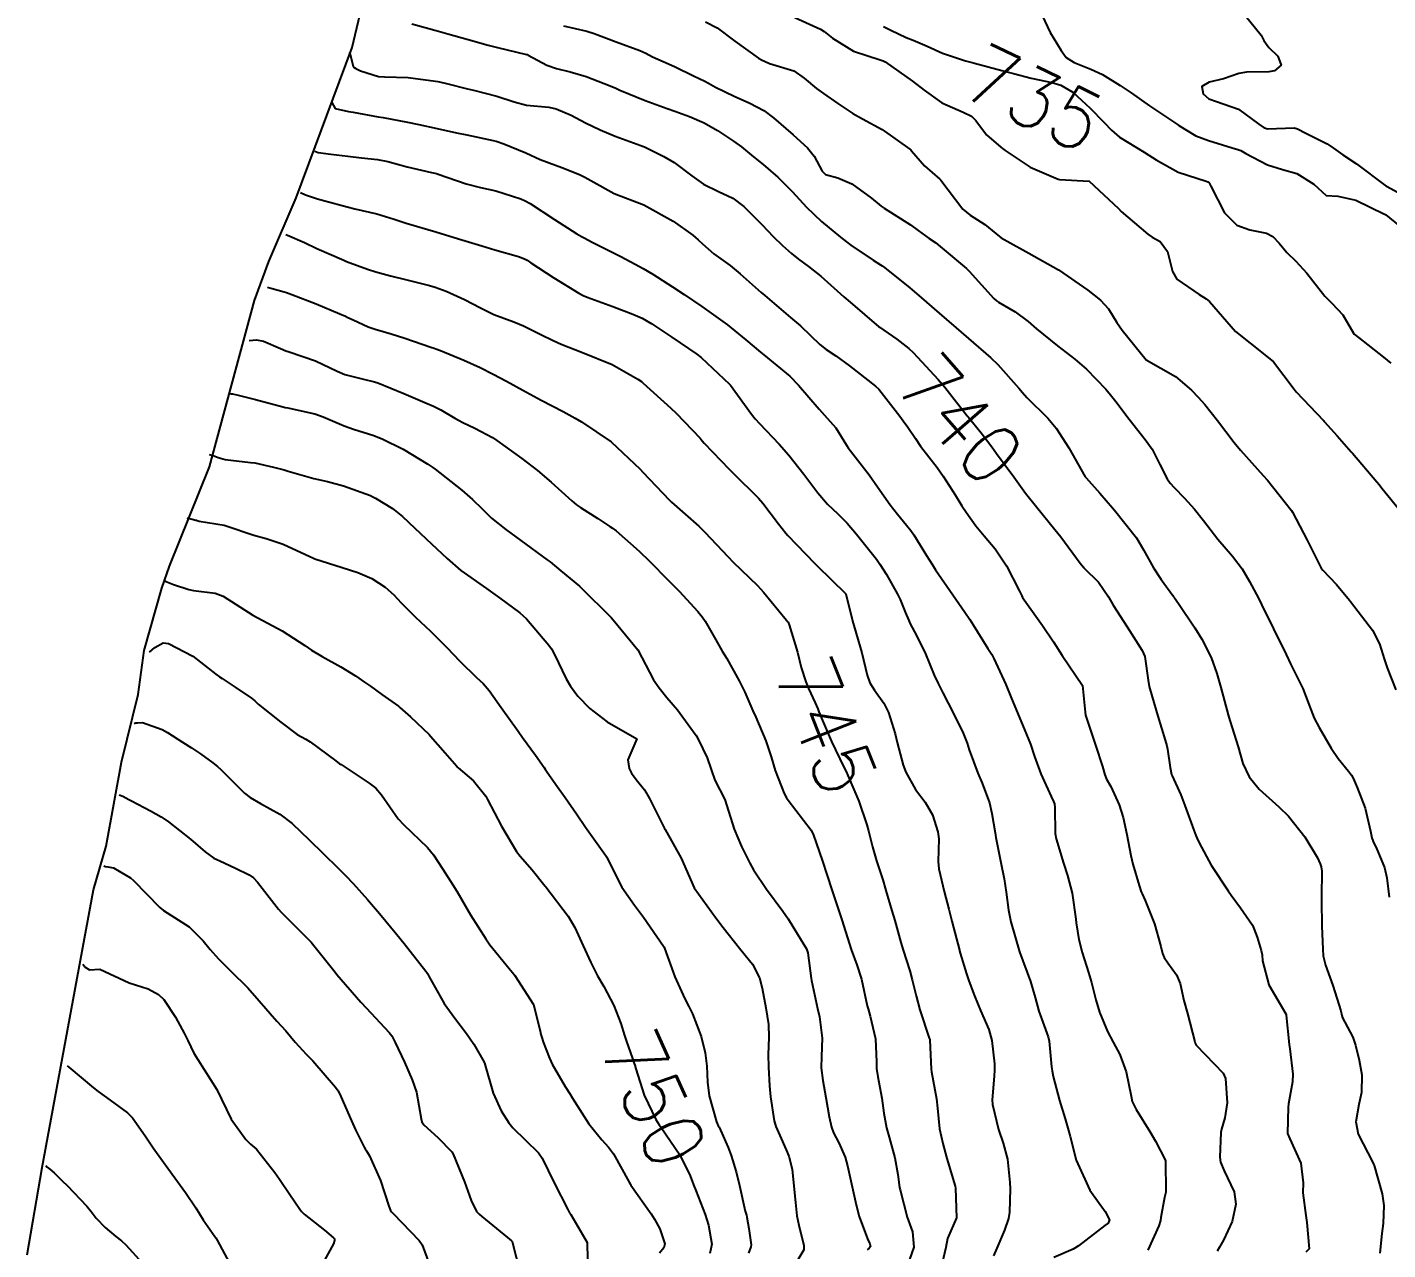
# Model space of a CAD drawing. Header units: metres. Extents: x 318500 to 325275, y 7408834 to 7428799.
# Drawn here: x 319739.5 to 319831.2, y 7411733.5 to 7411815.9 of the extents above; entities that cross this region are included whole.
import ezdxf
from ezdxf.enums import TextEntityAlignment as Align

# ---------------------------------------------------------------- set-up
doc = ezdxf.new("R2010")
doc.units = ezdxf.units.M
doc.header["$MEASUREMENT"] = 0
for name, color, linetype in [('Area', 45, 'Continuous'), ('Cotas', 45, 'Continuous'), ('Curvas de Nivel 1m', 11, 'Continuous'), ('Curvas de Nivel 5m', 15, 'Continuous')]:
    doc.layers.add(name, color=color, linetype=linetype)
doc.styles.add('Style-STANDARD', font='STANDARD.shx')

msp = doc.modelspace()

# ---------------------------------------------------------------- linework, layer by layer
at = {"layer": 'Area'}
msp.add_lwpolyline([(319739.463, 7411733.154), (319740.482, 7411739.044), (319743.924, 7411757.753), (319744.794, 7411760.69), (319745.826, 7411766.353), (319746.936, 7411770.919), (319747.346, 7411773.887), (319748.545, 7411778.099), (319749.065, 7411779.589), (319751.762, 7411786.276), (319754.794, 7411797.491), (319755.751, 7411800.117), (319757.597, 7411804.421), (319761.37, 7411814.54), (319762.744, 7411820.339)], dxfattribs=at)
at = {"layer": 'Curvas de Nivel 1m', "flags": 128}
for points, elevation in [([(319807.718, 7411817.079), (319808.435, 7411815.568), (319809.188, 7411814.335), (319809.512, 7411813.884), (319810.048, 7411813.547), (319811.173, 7411813.092), (319811.959, 7411812.728), (319813.157, 7411811.997), (319813.897, 7411811.493), (319815.137, 7411810.622), (319816.887, 7411809.453), (319817.027, 7411809.36), (319817.118, 7411809.296), (319818.269, 7411808.59), (319819.108, 7411808.269), (319820.716, 7411807.792), (319821.103, 7411807.679), (319821.299, 7411807.594), (319821.641, 7411807.392), (319823.089, 7411806.627), (319824.106, 7411806.333), (319825.081, 7411806.058), (319826.208, 7411805.329), (319827.059, 7411804.564), (319827.841, 7411804.525), (319829.054, 7411804.248), (319830.993, 7411803.308), (319831.04, 7411803.281), (319831.072, 7411803.26), (319833.024, 7411801.664)], 734), ([(319821.226, 7411817.149), (319822.663, 7411815.378), (319822.853, 7411815.031), (319823.192, 7411814.556), (319823.8, 7411813.975), (319824.016, 7411813.357), (319823.568, 7411812.97), (319823.173, 7411812.905), (319821.689, 7411812.876), (319821.171, 7411812.785), (319820.132, 7411812.444), (319819.162, 7411812.205), (319818.675, 7411811.91), (319818.759, 7411811.426), (319819.145, 7411811.082), (319819.65, 7411810.907), (319821.135, 7411810.398), (319822.512, 7411809.379), (319822.879, 7411809.135), (319823.117, 7411809.068), (319824.897, 7411809.122), (319825.117, 7411809.073), (319825.679, 7411808.77), (319827.107, 7411808.049), (319827.546, 7411807.755), (319828.17, 7411807.304), (319829.091, 7411806.705), (319831.015, 7411805.261), (319831.069, 7411805.222), (319831.157, 7411805.171), (319833.054, 7411804.149)], 733), ([(319765.4, 7411816.138), (319767.193, 7411815.65), (319767.827, 7411815.474), (319769.185, 7411815.079), (319770.545, 7411814.704), (319771.177, 7411814.541), (319773.126, 7411814.085), (319773.17, 7411814.071), (319773.233, 7411814.039), (319774.496, 7411813.353), (319775.161, 7411813.129), (319776.073, 7411812.91), (319777.156, 7411812.593), (319778.773, 7411811.964), (319779.148, 7411811.796), (319779.425, 7411811.677), (319781.136, 7411810.979), (319782.61, 7411810.425), (319783.125, 7411810.246), (319784.12, 7411809.89), (319785.114, 7411809.462), (319786.016, 7411808.957), (319787.096, 7411808.242), (319787.616, 7411807.842), (319788.431, 7411807.177), (319789.079, 7411806.671), (319790.075, 7411805.81), (319791.055, 7411804.825), (319792.02, 7411803.785), (319793.026, 7411802.808), (319794.306, 7411801.751), (319794.702, 7411801.439), (319795.005, 7411801.215), (319796.509, 7411800.211), (319796.992, 7411799.904), (319797.105, 7411799.832), (319797.267, 7411799.716), (319798.97, 7411798.349), (319799.754, 7411797.678), (319800.945, 7411796.641), (319802.098, 7411795.648), (319802.929, 7411794.928), (319804.429, 7411793.617), (319804.903, 7411793.165), (319806.337, 7411791.588), (319806.58, 7411791.287), (319806.874, 7411790.945), (319808.279, 7411789.566), (319808.85, 7411788.893), (319809.701, 7411787.547), (319810.801, 7411785.612), (319810.862, 7411785.529), (319811.778, 7411784.503), (319812.644, 7411783.502), (319812.778, 7411783.347), (319814.253, 7411781.485), (319814.738, 7411780.689), (319815.402, 7411779.47), (319815.928, 7411778.678), (319816.701, 7411777.593), (319816.764, 7411777.513), (319816.814, 7411777.448), (319817.082, 7411777.057), (319818.197, 7411775.427), (319818.659, 7411774.667), (319819.287, 7411773.414), (319819.685, 7411772.353), (319819.936, 7411771.407), (319820.44, 7411769.554), (319820.487, 7411769.401), (319820.585, 7411769.096), (319821.112, 7411767.392), (319821.431, 7411766.269), (319821.852, 7411765.38), (319822.528, 7411764.552), (319823.853, 7411763.35), (319824.501, 7411762.728), (319825.602, 7411761.329), (319826.466, 7411759.91), (319826.656, 7411759.511), (319826.717, 7411759.316), (319826.748, 7411759.023), (319826.727, 7411757.316), (319826.725, 7411757.016), (319826.765, 7411755.315), (319826.816, 7411753.745), (319826.843, 7411753.313), (319827, 7411752.681), (319827.504, 7411751.303), (319828.032, 7411749.587), (319828.105, 7411749.293), (319828.161, 7411749.135), (319828.315, 7411748.829), (319828.837, 7411747.814), (319829.031, 7411747.279), (319829.285, 7411746.275), (319829.464, 7411745.272), (319829.44, 7411744.085), (319829.261, 7411743.275), (319829.06, 7411742.11), (319829.21, 7411741.275), (319830.192, 7411739.38), (319830.248, 7411739.259), (319830.289, 7411739.159), (319830.833, 7411737.253), (319830.937, 7411736.467), (319830.893, 7411735.252), (319830.792, 7411734.592), (319830.669, 7411733.254)], 739), ([(319775.622, 7411816.004), (319777.195, 7411815.643), (319777.681, 7411815.487), (319779.185, 7411814.927), (319780.767, 7411814.345), (319781.173, 7411814.162), (319781.629, 7411813.923), (319782.699, 7411813.441), (319783.163, 7411813.241), (319784.399, 7411812.646), (319785.154, 7411812.281), (319785.412, 7411812.135), (319785.873, 7411811.869), (319787.141, 7411811.26), (319788.181, 7411810.787), (319789.127, 7411810.3), (319789.783, 7411809.813), (319791.103, 7411808.65), (319792.066, 7411807.785), (319792.522, 7411807.216), (319793.074, 7411806.206), (319793.291, 7411805.986), (319794.112, 7411805.754), (319795.064, 7411805.355), (319796.383, 7411804.393), (319797.042, 7411803.853), (319797.245, 7411803.717), (319799.023, 7411802.589), (319799.536, 7411802.2), (319800.287, 7411801.671), (319800.721, 7411801.37), (319801.012, 7411801.127), (319802.794, 7411799.642), (319802.987, 7411799.458), (319804.649, 7411797.615), (319804.814, 7411797.468), (319804.958, 7411797.379), (319806.079, 7411796.721), (319806.945, 7411796.066), (319807.52, 7411795.574), (319808.923, 7411794.44), (319810.109, 7411793.542), (319810.9, 7411792.865), (319812.192, 7411791.51), (319812.512, 7411791.141), (319812.872, 7411790.68), (319813.757, 7411789.491), (319814.84, 7411788.123), (319815.316, 7411787.473), (319815.839, 7411786.44), (319816.332, 7411785.457), (319816.524, 7411785.181), (319816.794, 7411784.883), (319817.502, 7411784.155), (319818.163, 7411783.429), (319818.769, 7411782.657), (319819.738, 7411781.41), (319820.733, 7411780.248), (319821.382, 7411779.39), (319821.88, 7411778.551), (319822.5, 7411777.373), (319822.694, 7411776.996), (319823.507, 7411775.357), (319824.361, 7411773.628), (319824.489, 7411773.342), (319824.531, 7411773.234), (319824.636, 7411772.988), (319825.482, 7411771.331), (319826.016, 7411769.909), (319826.249, 7411769.323), (319826.581, 7411768.709), (319827.378, 7411767.308), (319827.854, 7411766.601), (319828.545, 7411765.748), (319828.748, 7411765.492), (319828.865, 7411765.285), (319829.151, 7411764.661), (319829.688, 7411763.272), (319830.04, 7411761.713), (319830.125, 7411761.265), (319830.22, 7411761.007), (319830.472, 7411760.502), (319830.981, 7411759.255), (319831.136, 7411758.567), (319831.295, 7411757.251)], 738), ([(319785.206, 7411816.276), (319785.975, 7411815.868), (319787.187, 7411814.979), (319788.778, 7411813.826), (319789.03, 7411813.684), (319789.168, 7411813.616), (319789.507, 7411813.476), (319791.162, 7411812.965), (319791.856, 7411812.489), (319792.68, 7411811.777), (319793.145, 7411811.449), (319794.123, 7411810.767), (319795.125, 7411810.089), (319795.778, 7411809.733), (319797.109, 7411809.014), (319798.975, 7411807.692), (319799.038, 7411807.64), (319799.089, 7411807.576), (319799.965, 7411806.563), (319801.006, 7411805.661), (319801.069, 7411805.597), (319802.559, 7411803.645), (319803.036, 7411803.241), (319804.03, 7411802.625), (319805.022, 7411801.811), (319805.136, 7411801.723), (319805.334, 7411801.605), (319807.006, 7411800.673), (319808.99, 7411799.56), (319810.97, 7411798.189), (319811.842, 7411797.517), (319812.368, 7411796.922), (319812.945, 7411795.998), (319813.284, 7411795.497), (319814.91, 7411793.48), (319816.894, 7411792.359), (319817.975, 7411791.434), (319818.426, 7411790.978), (319818.871, 7411790.488), (319819.716, 7411789.411), (319820.838, 7411787.926), (319821.279, 7411787.393), (319822.805, 7411785.692), (319823.083, 7411785.366), (319823.849, 7411784.413), (319824.704, 7411783.341), (319824.778, 7411783.229), (319825.766, 7411781.33), (319826.722, 7411779.455), (319826.819, 7411779.319), (319827.741, 7411778.335), (319828.62, 7411777.291), (319828.699, 7411777.197), (319830.183, 7411775.267), (319830.656, 7411774.34), (319830.977, 7411773.257), (319831.174, 7411772.715), (319831.757, 7411771.249)], 737), ([(319791.212, 7411816.571), (319792.951, 7411815.774), (319793.198, 7411815.633), (319793.771, 7411815.182), (319795.178, 7411814.305), (319796.974, 7411813.722), (319797.179, 7411813.658), (319797.317, 7411813.578), (319799.159, 7411812.273), (319799.95, 7411811.678), (319801.137, 7411810.826), (319802.575, 7411810.198), (319803.124, 7411809.919), (319803.417, 7411809.636), (319804.145, 7411808.659), (319805.102, 7411807.827), (319805.232, 7411807.738), (319805.407, 7411807.605), (319807.084, 7411806.485), (319808.973, 7411805.66), (319809.071, 7411805.64), (319811.07, 7411805.53), (319813.043, 7411803.688), (319813.237, 7411803.498), (319815.025, 7411801.956), (319815.317, 7411801.77), (319815.859, 7411801.467), (319816.347, 7411800.797), (319816.692, 7411799.454), (319816.982, 7411798.918), (319818.495, 7411797.899), (319818.963, 7411797.606), (319819.175, 7411797.418), (319820.94, 7411795.4), (319822.917, 7411793.838), (319823.497, 7411793.361), (319824.883, 7411791.517), (319825.02, 7411791.339), (319826.861, 7411789.398), (319826.897, 7411789.356), (319826.932, 7411789.319), (319827.783, 7411788.368), (319828.742, 7411787.291), (319828.829, 7411787.191), (319830.456, 7411785.265), (319830.614, 7411785.078), (319830.796, 7411784.844), (319832.115, 7411783.247)], 736), ([(319760, 7411810.83), (319760.237, 7411810.437), (319761.12, 7411810.228), (319761.434, 7411810.195), (319763.116, 7411809.883), (319763.46, 7411809.82), (319765.111, 7411809.522), (319765.879, 7411809.362), (319767.104, 7411809.081), (319768.403, 7411808.798), (319769.098, 7411808.655), (319770.873, 7411808.283), (319771.092, 7411808.226), (319771.591, 7411808.055), (319773.084, 7411807.436), (319774.061, 7411807.007), (319775.076, 7411806.611), (319775.519, 7411806.448), (319776.692, 7411805.986), (319777.067, 7411805.807), (319777.467, 7411805.572), (319779.051, 7411804.711), (319781.04, 7411803.93), (319783.024, 7411802.829), (319784.353, 7411801.887), (319784.707, 7411801.583), (319785.004, 7411801.303), (319785.764, 7411800.635), (319786.852, 7411799.852), (319786.988, 7411799.749), (319787.532, 7411799.292), (319788.963, 7411798.026), (319789.197, 7411797.818), (319790.938, 7411796.354), (319791.598, 7411795.79), (319792.281, 7411795.138), (319792.918, 7411794.523), (319793.341, 7411794.191), (319793.987, 7411793.754), (319794.9, 7411793.08), (319796.664, 7411791.722), (319796.877, 7411791.51), (319798.307, 7411789.698), (319798.536, 7411789.383), (319798.843, 7411788.944), (319799.348, 7411788.195), (319799.706, 7411787.677), (319800.809, 7411786.236), (319801.234, 7411785.656), (319802.044, 7411784.385), (319802.491, 7411783.643), (319802.766, 7411783.211), (319803.42, 7411782.294), (319803.989, 7411781.621), (319804.737, 7411780.741), (319805.498, 7411779.598), (319806.377, 7411777.902), (319806.526, 7411777.582), (319806.584, 7411777.477), (319806.687, 7411777.317), (319807.92, 7411775.568), (319808.654, 7411774.471), (319809.251, 7411773.551), (319810.61, 7411771.53), (319810.794, 7411769.728), (319810.828, 7411769.526), (319810.925, 7411769.185), (319811.507, 7411767.516), (319811.973, 7411766.074), (319812.127, 7411765.506), (319812.245, 7411765.222), (319812.522, 7411764.727), (319813.083, 7411763.494), (319813.355, 7411762.634), (319813.599, 7411761.489), (319813.879, 7411760.066), (319814.012, 7411759.484), (319814.436, 7411758.056), (319814.578, 7411757.624), (319814.638, 7411757.477), (319814.852, 7411757.045), (319815.476, 7411755.464), (319815.896, 7411753.939), (319816.012, 7411753.455), (319816.116, 7411753.203), (319816.364, 7411752.842), (319816.947, 7411752.029), (319817.204, 7411751.437), (319817.46, 7411750.306), (319817.697, 7411749.429), (319818.201, 7411747.512), (319818.218, 7411747.421), (319818.237, 7411747.368), (319818.289, 7411747.277), (319820.108, 7411745.402), (319820.265, 7411745.038), (319820.383, 7411743.398), (319820.225, 7411742.386), (319819.989, 7411741.626), (319819.956, 7411741.403), (319819.871, 7411739.726), (319819.919, 7411739.403), (319820.181, 7411738.82), (319820.845, 7411737.39), (319820.962, 7411736.573), (319820.703, 7411735.391), (319820.117, 7411734.13), (319819.851, 7411733.664), (319819.69, 7411733.404)], 741), ([(319758.86, 7411807.55), (319759.082, 7411807.462), (319759.933, 7411807.36), (319761.08, 7411807.226), (319762.007, 7411807.114), (319763.078, 7411806.997), (319763.779, 7411806.861), (319765.074, 7411806.51), (319766.724, 7411806.123), (319767.069, 7411806.048), (319767.173, 7411806.014), (319769.059, 7411805.352), (319770.019, 7411805.112), (319771.052, 7411804.877), (319772.753, 7411804.334), (319773.043, 7411804.216), (319773.374, 7411804.035), (319775.024, 7411802.948), (319776.514, 7411801.987), (319776.831, 7411801.806), (319777.007, 7411801.708), (319777.56, 7411801.419), (319778.997, 7411800.694), (319779.488, 7411800.446), (319780.459, 7411799.938), (319780.986, 7411799.653), (319781.639, 7411799.261), (319782.968, 7411798.406), (319783.754, 7411797.892), (319784.948, 7411797.079), (319786.681, 7411795.854), (319786.82, 7411795.742), (319786.928, 7411795.648), (319787.914, 7411794.83), (319788.912, 7411793.996), (319789.126, 7411793.818), (319790.889, 7411792.391), (319791.469, 7411791.791), (319792.856, 7411790.153), (319793.234, 7411789.764), (319793.992, 7411788.903), (319794.71, 7411787.742), (319794.827, 7411787.567), (319796.225, 7411785.726), (319796.788, 7411784.921), (319797.655, 7411783.707), (319798.151, 7411783.087), (319798.756, 7411782.338), (319799.045, 7411781.978), (319799.248, 7411781.683), (319800.108, 7411780.291), (319800.503, 7411779.663), (319800.715, 7411779.342), (319801.879, 7411777.648), (319802.678, 7411776.475), (319803.017, 7411775.979), (319803.24, 7411775.631), (319804.244, 7411774.018), (319804.5, 7411773.612), (319804.636, 7411773.359), (319805.451, 7411771.597), (319805.783, 7411770.774), (319806.272, 7411769.585), (319806.58, 7411768.884), (319807.102, 7411767.575), (319807.381, 7411766.738), (319807.815, 7411765.567), (319808.515, 7411764.04), (319808.668, 7411763.714), (319808.722, 7411763.557), (319808.749, 7411763.314), (319808.78, 7411761.555), (319808.834, 7411761.196), (319809.329, 7411759.547), (319809.614, 7411758.714), (319809.923, 7411757.538), (319810.164, 7411755.773), (319810.191, 7411755.533), (319810.383, 7411754.403), (319810.594, 7411753.527), (319811.029, 7411752.192), (319811.235, 7411751.517), (319811.516, 7411750.329), (319811.76, 7411749.508), (319812.301, 7411748.215), (319812.679, 7411747.496), (319813.128, 7411746.645), (319813.575, 7411745.487), (319813.892, 7411743.837), (319813.972, 7411743.483), (319814.232, 7411742.945), (319815.154, 7411741.466), (319815.551, 7411740.807), (319816.191, 7411739.558), (319816.219, 7411739.478), (319816.224, 7411739.449), (319816.226, 7411739.413), (319816.241, 7411737.449), (319816.233, 7411737.375), (319816.153, 7411737.009), (319815.911, 7411735.675), (319815.869, 7411735.454), (319815.765, 7411735.094), (319815.025, 7411733.466)], 742), ([(319757.89, 7411804.78), (319758.231, 7411804.604), (319759.042, 7411804.344), (319759.524, 7411804.215), (319761.034, 7411803.798), (319761.554, 7411803.671), (319763.027, 7411803.329), (319764.201, 7411802.974), (319765.018, 7411802.704), (319767.01, 7411802.12), (319768.549, 7411801.641), (319769.004, 7411801.509), (319770.106, 7411801.178), (319770.999, 7411800.915), (319772.588, 7411800.45), (319772.993, 7411800.309), (319773.166, 7411800.212), (319773.429, 7411800.033), (319774.975, 7411799.028), (319776.663, 7411797.984), (319776.958, 7411797.822), (319777.222, 7411797.711), (319778.947, 7411797.094), (319780.303, 7411796.576), (319780.935, 7411796.295), (319781.585, 7411795.92), (319782.393, 7411795.376), (319782.921, 7411795.025), (319784.618, 7411793.883), (319784.907, 7411793.651), (319786.815, 7411791.851), (319786.879, 7411791.781), (319788.291, 7411789.828), (319788.543, 7411789.521), (319788.844, 7411789.207), (319790.17, 7411787.807), (319790.819, 7411787.057), (319791.823, 7411785.785), (319792.781, 7411784.513), (319793.433, 7411783.76), (319794.117, 7411783.104), (319794.757, 7411782.469), (319795.39, 7411781.734), (319796.725, 7411780.044), (319796.961, 7411779.716), (319797.393, 7411779.027), (319798.14, 7411777.698), (319798.315, 7411777.324), (319798.677, 7411776.438), (319798.9, 7411775.914), (319799.01, 7411775.685), (319799.428, 7411774.909), (319800.022, 7411773.669), (319800.618, 7411772.22), (319800.885, 7411771.657), (319801.212, 7411771.045), (319801.932, 7411769.647), (319802.57, 7411768.33), (319802.839, 7411767.636), (319802.984, 7411767.203), (319803.572, 7411765.624), (319803.858, 7411764.954), (319804.34, 7411763.613), (319804.5, 7411762.911), (319804.731, 7411761.606), (319804.785, 7411761.295), (319805.109, 7411759.6), (319805.339, 7411758.497), (319805.471, 7411757.594), (319805.62, 7411756.384), (319805.791, 7411755.589), (319806.37, 7411753.58), (319807.103, 7411751.572), (319807.417, 7411750.486), (319807.675, 7411749.566), (319808.294, 7411747.834), (319808.365, 7411747.559), (319808.54, 7411745.823), (319808.568, 7411745.556), (319808.64, 7411745.178), (319809.064, 7411743.548), (319809.446, 7411742.317), (319809.674, 7411741.538), (319809.791, 7411741.121), (319810.19, 7411739.53), (319811.112, 7411737.516), (319812.138, 7411736.06), (319812.434, 7411735.497), (319812.339, 7411735.287), (319812.126, 7411735.127), (319810.34, 7411733.755), (319810.111, 7411733.587), (319809.985, 7411733.532), (319808.691, 7411732.961)], 743), ([(319756.9, 7411801.93), (319757.006, 7411801.899), (319758.167, 7411801.398), (319758.998, 7411801.005), (319760.805, 7411800.202), (319760.989, 7411800.128), (319762.416, 7411799.613), (319762.979, 7411799.417), (319763.965, 7411799.145), (319764.971, 7411798.904), (319766.581, 7411798.509), (319766.964, 7411798.39), (319767.713, 7411798.109), (319768.952, 7411797.548), (319770.026, 7411796.992), (319770.937, 7411796.553), (319772.265, 7411796.047), (319772.927, 7411795.78), (319774.103, 7411795.204), (319774.918, 7411794.799), (319775.47, 7411794.556), (319776.91, 7411793.98), (319778.898, 7411793.183), (319780.627, 7411792.191), (319780.881, 7411792.021), (319780.994, 7411791.928), (319782.855, 7411790.24), (319783.219, 7411789.896), (319784.833, 7411788.204), (319784.977, 7411788.024), (319785.101, 7411787.876), (319786.804, 7411786.122), (319787.075, 7411785.846), (319788.775, 7411784.159), (319789.075, 7411783.817), (319790.13, 7411782.432), (319790.611, 7411781.801), (319790.748, 7411781.642), (319792.556, 7411779.772), (319792.718, 7411779.609), (319794.63, 7411777.741), (319794.653, 7411777.703), (319794.689, 7411777.594), (319795.161, 7411775.735), (319795.365, 7411775.028), (319795.734, 7411773.729), (319796.108, 7411772.235), (319796.29, 7411771.723), (319796.605, 7411771.219), (319797.232, 7411770.346), (319797.546, 7411769.706), (319797.982, 7411768.285), (319798.131, 7411767.696), (319798.537, 7411766.151), (319798.703, 7411765.687), (319799.362, 7411764.521), (319800.017, 7411763.667), (319800.497, 7411762.822), (319800.871, 7411761.656), (319800.94, 7411761.188), (319800.888, 7411759.656), (319800.932, 7411759.168), (319801.286, 7411757.651), (319801.597, 7411756.463), (319801.818, 7411755.646), (319802.318, 7411753.693), (319802.331, 7411753.64), (319802.369, 7411753.494), (319802.807, 7411752.086), (319802.964, 7411751.631), (319803.346, 7411750.613), (319803.743, 7411749.619), (319804.301, 7411748.334), (319804.5, 7411747.607), (319804.685, 7411746.015), (319804.694, 7411745.604), (319804.668, 7411745.2), (319804.528, 7411743.606), (319804.549, 7411743.292), (319804.96, 7411741.599), (319805.274, 7411740.667), (319805.563, 7411739.589), (319805.729, 7411738.024), (319805.743, 7411737.586), (319805.695, 7411736.028), (319805.62, 7411735.588), (319805.349, 7411734.819), (319804.835, 7411733.599), (319804.618, 7411733.087)], 744), ([(319754.42, 7411794.8), (319754.916, 7411794.831), (319755.389, 7411794.748), (319756.537, 7411794.256), (319756.908, 7411794.103), (319757.123, 7411794.031), (319758.898, 7411793.413), (319760.37, 7411792.723), (319760.885, 7411792.509), (319762.141, 7411792.181), (319762.878, 7411792.008), (319763.109, 7411791.934), (319764.866, 7411791.212), (319766.431, 7411790.55), (319766.854, 7411790.366), (319767.357, 7411790.112), (319768.306, 7411789.559), (319768.842, 7411789.263), (319769.635, 7411788.875), (319770.832, 7411788.245), (319771.122, 7411788.057), (319772.812, 7411786.841), (319773.877, 7411786.024), (319774.789, 7411785.25), (319776.197, 7411783.989), (319776.504, 7411783.721), (319776.765, 7411783.528), (319777.939, 7411782.787), (319778.753, 7411782.262), (319778.931, 7411782.137), (319779.17, 7411781.954), (319780.73, 7411780.582), (319781.426, 7411779.919), (319782.701, 7411778.61), (319783.413, 7411777.893), (319784.677, 7411776.531), (319784.967, 7411776.169), (319785.173, 7411775.872), (319785.9, 7411774.613), (319786.325, 7411773.855), (319786.632, 7411773.345), (319787.478, 7411771.837), (319787.847, 7411771.076), (319788.388, 7411769.823), (319788.584, 7411769.392), (319789.259, 7411767.813), (319789.62, 7411766.733), (319789.898, 7411765.806), (319790.514, 7411764.248), (319790.667, 7411763.953), (319790.774, 7411763.796), (319791.807, 7411762.464), (319792.316, 7411761.772), (319792.475, 7411761.441), (319793.059, 7411759.761), (319793.404, 7411758.72), (319793.711, 7411757.751), (319794.4, 7411755.74), (319795.027, 7411753.733), (319795.4, 7411752.689), (319795.709, 7411751.726), (319796.106, 7411749.94), (319796.159, 7411749.722), (319796.313, 7411749.233), (319796.67, 7411747.714), (319796.719, 7411746.158), (319796.732, 7411745.713), (319796.821, 7411745.152), (319797.08, 7411743.707), (319797.224, 7411742.706), (319797.414, 7411741.702), (319797.585, 7411741.081), (319797.962, 7411739.693), (319798.173, 7411738.568), (319798.29, 7411737.688), (319798.314, 7411737.531), (319798.806, 7411735.68), (319799.154, 7411734.708), (319799.246, 7411733.673), (319798.945, 7411732.83)], 746), ([(319753.16, 7411791.2), (319753.315, 7411791.198), (319753.688, 7411791.117), (319754.858, 7411790.807), (319756.797, 7411790.304), (319756.851, 7411790.287), (319757.045, 7411790.247), (319758.546, 7411789.923), (319758.846, 7411789.845), (319759.418, 7411789.641), (319760.839, 7411789.051), (319761.468, 7411788.822), (319762.832, 7411788.381), (319762.988, 7411788.324), (319763.388, 7411788.162), (319764.82, 7411787.472), (319766.472, 7411786.456), (319766.802, 7411786.233), (319766.96, 7411786.118), (319768.779, 7411784.692), (319769.492, 7411784.079), (319770.132, 7411783.438), (319770.758, 7411782.825), (319771.731, 7411782.05), (319772.739, 7411781.32), (319774.533, 7411780.013), (319774.718, 7411779.864), (319775.453, 7411779.254), (319776.694, 7411778.223), (319776.961, 7411777.977), (319778.673, 7411776.285), (319778.83, 7411776.116), (319778.965, 7411775.956), (319780.64, 7411773.93), (319781.701, 7411771.914), (319782.069, 7411771.373), (319782.598, 7411770.728), (319783.317, 7411769.893), (319784.564, 7411768.164), (319784.733, 7411767.877), (319785.318, 7411766.645), (319785.57, 7411765.864), (319785.823, 7411765.161), (319786.51, 7411763.85), (319787.127, 7411761.84), (319787.627, 7411760.668), (319788.048, 7411759.826), (319788.185, 7411759.561), (319788.443, 7411759.108), (319789.308, 7411757.811), (319790.408, 7411756.314), (319790.765, 7411755.795), (319791.392, 7411754.778), (319792.009, 7411753.775), (319792.1, 7411753.507), (319792.327, 7411751.77), (319792.348, 7411751.636), (319792.756, 7411749.763), (319792.878, 7411749.195), (319793.069, 7411747.758), (319793.03, 7411746.511), (319793.009, 7411745.759), (319793.109, 7411744.905), (319793.307, 7411743.754), (319793.528, 7411742.443), (319793.685, 7411741.748), (319793.837, 7411741.377), (319794.2, 7411740.697), (319794.617, 7411739.736), (319794.777, 7411739.138), (319795.084, 7411737.731), (319795.357, 7411736.513), (319795.56, 7411735.726), (319796.115, 7411734.219), (319796.277, 7411733.883), (319796.322, 7411733.717), (319796.232, 7411733.594), (319796.106, 7411733.486)], 747), ([(319751.74, 7411787.1), (319751.991, 7411787.041), (319752.347, 7411786.914), (319752.807, 7411786.76), (319754.508, 7411786.579), (319754.804, 7411786.541), (319756.071, 7411786.261), (319756.797, 7411786.069), (319757.057, 7411785.985), (319758.789, 7411785.479), (319759.707, 7411785.289), (319760.782, 7411785.002), (319762.613, 7411784.332), (319762.771, 7411784.26), (319762.955, 7411784.167), (319764.088, 7411783.475), (319764.758, 7411782.922), (319765.589, 7411782.132), (319766.734, 7411781.082), (319767.781, 7411780.104), (319768.708, 7411779.286), (319770.429, 7411778.064), (319770.588, 7411777.961), (319770.688, 7411777.895), (319771.299, 7411777.439), (319772.674, 7411776.425), (319772.889, 7411776.254), (319773.12, 7411776.033), (319774.644, 7411774.253), (319774.81, 7411774.007), (319775.011, 7411773.628), (319775.806, 7411771.992), (319776.104, 7411771.487), (319776.598, 7411770.811), (319777.402, 7411769.972), (319778.577, 7411769.089), (319780.56, 7411767.93), (319779.957, 7411766.52), (319780.052, 7411765.937), (319780.21, 7411765.618), (319780.523, 7411765.202), (319781.094, 7411764.5), (319781.432, 7411763.916), (319782.36, 7411762.024), (319782.43, 7411761.901), (319782.479, 7411761.818), (319783.553, 7411759.889), (319784.43, 7411757.88), (319785.888, 7411755.858), (319786.39, 7411755.209), (319787.49, 7411753.833), (319787.881, 7411753.343), (319788.359, 7411752.74), (319788.85, 7411751.815), (319789.023, 7411751.13), (319789.269, 7411749.811), (319789.439, 7411748.673), (319789.461, 7411747.808), (319789.434, 7411746.653), (319789.451, 7411745.808), (319789.51, 7411744.549), (319789.572, 7411743.807), (319789.837, 7411742.182), (319789.951, 7411741.803), (319790.204, 7411741.188), (319790.632, 7411740.231), (319790.808, 7411739.791), (319791.035, 7411738.929), (319791.165, 7411737.785), (319791.261, 7411736.665), (319791.365, 7411735.781), (319791.488, 7411735.144), (319791.829, 7411733.774), (319791.821, 7411733.489), (319790.828, 7411731.789)], 748), ([(319750.25, 7411782.84), (319750.842, 7411782.678), (319750.868, 7411782.669), (319750.915, 7411782.649), (319751.047, 7411782.62), (319752.75, 7411782.333), (319752.879, 7411782.299), (319754.741, 7411781.666), (319755.571, 7411781.434), (319756.732, 7411781.065), (319758.522, 7411780.223), (319758.719, 7411780.13), (319758.857, 7411780.08), (319760.709, 7411779.491), (319761.747, 7411779.142), (319762.699, 7411778.745), (319763.607, 7411778.156), (319764.175, 7411777.637), (319764.68, 7411777.107), (319765.646, 7411776.13), (319766.656, 7411775.194), (319767.764, 7411774.103), (319768.626, 7411773.171), (319769.751, 7411772.073), (319770.197, 7411771.657), (319770.601, 7411771.195), (319771.413, 7411770.052), (319772.566, 7411768.452), (319772.868, 7411768.035), (319773.738, 7411766.826), (319774.316, 7411766.013), (319774.398, 7411765.881), (319774.527, 7411765.689), (319775.225, 7411764.708), (319775.726, 7411763.992), (319776.493, 7411762.873), (319777.116, 7411761.974), (319778.452, 7411760.095), (319778.538, 7411759.959), (319779.173, 7411758.684), (319779.553, 7411757.943), (319780.412, 7411756.715), (319781.023, 7411755.921), (319782.371, 7411753.962), (319782.408, 7411753.9), (319782.439, 7411753.829), (319783.128, 7411751.892), (319783.81, 7411750.403), (319784.079, 7411749.882), (319784.313, 7411749.396), (319784.897, 7411747.871), (319785.171, 7411746.758), (319785.278, 7411745.865), (319785.335, 7411744.782), (319785.443, 7411743.862), (319785.947, 7411742.121), (319786.064, 7411741.852), (319786.111, 7411741.753), (319786.207, 7411741.556), (319786.733, 7411740.38), (319786.939, 7411739.839), (319787.269, 7411738.738), (319787.486, 7411737.83), (319787.876, 7411736.082), (319787.958, 7411735.823), (319787.997, 7411735.69), (319788.121, 7411734.919), (319788.267, 7411733.818), (319788.249, 7411733.677), (319788.102, 7411733.27)], 749), ([(319747.71, 7411773.78), (319748.069, 7411774.087), (319748.641, 7411774.404), (319748.985, 7411774.355), (319750.628, 7411773.502), (319752.188, 7411772.306), (319752.43, 7411772.124), (319752.607, 7411771.995), (319753.481, 7411771.412), (319754.594, 7411770.683), (319754.803, 7411770.488), (319755.026, 7411770.273), (319756.572, 7411769.051), (319757.663, 7411768.233), (319758.239, 7411767.908), (319758.553, 7411767.733), (319760.281, 7411766.456), (319760.531, 7411766.261), (319760.623, 7411766.199), (319761.783, 7411765.442), (319762.518, 7411764.945), (319762.964, 7411764.613), (319763.349, 7411764.157), (319764.486, 7411762.55), (319764.859, 7411762.136), (319766.457, 7411760.617), (319766.857, 7411760.114), (319767.486, 7411759.15), (319768.166, 7411758.094), (319768.424, 7411757.662), (319769.356, 7411756.076), (319770.376, 7411754.456), (319770.659, 7411754.057), (319771.954, 7411752.444), (319772.291, 7411752.041), (319772.349, 7411751.97), (319773.601, 7411750.021), (319774.056, 7411748.252), (319774.097, 7411748.013), (319774.14, 7411747.864), (319774.284, 7411747.447), (319774.677, 7411746.407), (319774.87, 7411746.001), (319775.742, 7411744.493), (319776.071, 7411743.983), (319776.236, 7411743.715), (319777.338, 7411741.969), (319778.199, 7411740.902), (319778.653, 7411740.411), (319778.986, 7411739.948), (319780.042, 7411738.051), (319780.11, 7411737.931), (319780.159, 7411737.853), (319781.528, 7411735.909), (319781.765, 7411735.544), (319782.12, 7411734.907), (319782.462, 7411733.896), (319782.39, 7411733.613), (319782.1, 7411733.263)], 751), ([(319746.68, 7411768.96), (319746.722, 7411768.992), (319746.781, 7411769.016), (319746.892, 7411769.025), (319747.229, 7411769.032), (319748.563, 7411768.57), (319748.927, 7411768.354), (319749.933, 7411767.721), (319750.545, 7411767.331), (319751.137, 7411766.919), (319751.968, 7411766.308), (319752.298, 7411766.074), (319752.526, 7411765.876), (319754.123, 7411764.284), (319754.505, 7411763.974), (319755.2, 7411763.569), (319756.489, 7411762.86), (319757.322, 7411762.237), (319758.464, 7411761.133), (319759.417, 7411760.21), (319760.44, 7411759.225), (319760.945, 7411758.702), (319761.435, 7411758.185), (319762.414, 7411757.104), (319763.209, 7411756.158), (319764.379, 7411754.745), (319764.872, 7411754.135), (319766.352, 7411752.27), (319766.413, 7411752.182), (319766.45, 7411752.119), (319766.563, 7411751.901), (319767.575, 7411750.101), (319768.305, 7411749.096), (319769.09, 7411748.078), (319769.567, 7411747.354), (319770.271, 7411746.135), (319770.31, 7411746.06), (319770.33, 7411745.998), (319770.882, 7411744.054), (319771.424, 7411742.846), (319771.931, 7411742.043), (319772.207, 7411741.709), (319773.058, 7411740.887), (319773.949, 7411740.014), (319774.185, 7411739.674), (319774.986, 7411737.998), (319775.913, 7411736.204), (319776.036, 7411735.981), (319776.076, 7411735.927), (319776.129, 7411735.858), (319777.228, 7411733.969), (319777.235, 7411732.826)], 752), ([(319745.66, 7411764.16), (319745.919, 7411764.063), (319746.322, 7411763.841), (319746.501, 7411763.754), (319747.77, 7411763.088), (319748.485, 7411762.686), (319748.994, 7411762.352), (319750.463, 7411761.178), (319751.459, 7411760.315), (319752.039, 7411759.899), (319752.444, 7411759.702), (319753.513, 7411759.215), (319754.435, 7411758.768), (319754.723, 7411758.566), (319754.995, 7411758.272), (319756.403, 7411756.458), (319756.583, 7411756.247), (319758.374, 7411754.463), (319758.601, 7411754.218), (319759.69, 7411752.873), (319760.224, 7411752.201), (319760.348, 7411752.049), (319761.958, 7411750.175), (319762.314, 7411749.792), (319763.875, 7411748.146), (319764.051, 7411747.907), (319764.283, 7411747.464), (319764.901, 7411746.134), (319765.424, 7411744.957), (319765.703, 7411744.125), (319766.017, 7411742.317), (319766.077, 7411742.121), (319766.208, 7411741.923), (319767.148, 7411741.054), (319768.091, 7411740.091), (319768.188, 7411739.944), (319768.954, 7411738.078), (319769.392, 7411736.82), (319769.753, 7411736.066), (319769.947, 7411735.882), (319770.127, 7411735.742), (319771.846, 7411734.309), (319772.111, 7411734.097), (319772.142, 7411734.071), (319772.161, 7411734.039), (319772.189, 7411733.959), (319772.688, 7411732.031)], 753), ([(319744.63, 7411759.37), (319744.678, 7411759.352), (319744.749, 7411759.325), (319744.895, 7411759.311), (319745.278, 7411759.237), (319746.432, 7411758.557), (319746.621, 7411758.378), (319748.403, 7411756.559), (319748.661, 7411756.356), (319750.384, 7411755.257), (319751.334, 7411754.316), (319751.798, 7411753.743), (319752.358, 7411753.102), (319753.17, 7411752.292), (319754.333, 7411751.148), (319755.111, 7411750.268), (319756.3, 7411748.911), (319756.902, 7411748.241), (319757.536, 7411747.485), (319758.275, 7411746.684), (319758.715, 7411746.216), (319760.244, 7411744.445), (319760.419, 7411744.197), (319760.61, 7411743.819), (319761.329, 7411742.183), (319761.599, 7411741.574), (319762.192, 7411740.402), (319762.279, 7411740.257), (319762.335, 7411740.168), (319762.533, 7411739.816), (319763.278, 7411738.153), (319763.842, 7411736.437), (319763.958, 7411736.143), (319764.029, 7411736.042), (319764.128, 7411735.938), (319765.884, 7411734.122), (319766.105, 7411733.814), (319766.727, 7411732.11)], 754), ([(319742.15, 7411745.9), (319742.26, 7411745.79), (319743.925, 7411744.415), (319744.236, 7411744.166), (319745.061, 7411743.564), (319746.215, 7411742.717), (319746.56, 7411742.376), (319747.406, 7411741.16), (319747.963, 7411740.362), (319748.185, 7411740.053), (319749.423, 7411738.341), (319750.145, 7411737.348), (319750.832, 7411736.319), (319751.328, 7411735.518), (319752.111, 7411734.387), (319752.172, 7411734.299), (319752.279, 7411734.127), (319753.267, 7411732.288)], 756), ([(319740.71, 7411739.16), (319740.817, 7411739.056), (319740.987, 7411738.925), (319741.274, 7411738.67), (319741.837, 7411738.125), (319742.151, 7411737.824), (319743.478, 7411736.42), (319743.777, 7411736.066), (319744.122, 7411735.624), (319744.716, 7411735.001), (319745.444, 7411734.39), (319745.814, 7411734.093), (319746.102, 7411733.825), (319747.428, 7411732.367)], 757)]:
    msp.add_lwpolyline(points, dxfattribs=dict(at, elevation=elevation))
at = {"layer": 'Curvas de Nivel 5m', "flags": 128}
for points, elevation in [([(319797.204, 7411815.964), (319797.701, 7411815.712), (319798.72, 7411815.222), (319799.193, 7411815.034), (319800.142, 7411814.628), (319801.185, 7411814.156), (319802.729, 7411813.645), (319803.178, 7411813.529), (319803.332, 7411813.483), (319805.171, 7411812.995), (319805.975, 7411812.791), (319807.163, 7411812.474), (319808.548, 7411812.178), (319809.157, 7411812.008), (319809.967, 7411811.548), (319811.134, 7411810.453), (319812.051, 7411809.516), (319812.579, 7411808.972), (319813.11, 7411808.502), (319814.788, 7411807.483), (319815.097, 7411807.298), (319815.592, 7411806.973), (319817.081, 7411806.151), (319818.96, 7411805.533), (319819.071, 7411805.49), (319819.168, 7411805.419), (319819.275, 7411805.21), (319820.184, 7411803.409), (319821.032, 7411802.563), (319821.904, 7411802.262), (319823.027, 7411802.033), (319823.458, 7411801.797), (319823.887, 7411801.357), (319824.387, 7411800.726), (319825.002, 7411800.153), (319825.752, 7411799.332), (319826.967, 7411797.782), (319827.439, 7411797.313), (319828.174, 7411796.524), (319828.895, 7411795.291), (319828.939, 7411795.229), (319829.225, 7411794.996), (319830.916, 7411793.659), (319831.4, 7411793.255)], 735), ([(319761.19, 7411814.26), (319761.439, 7411813.298), (319761.5, 7411813.204), (319761.632, 7411813.133), (319761.946, 7411812.977), (319763.154, 7411812.604), (319763.552, 7411812.562), (319765.154, 7411812.527), (319766.987, 7411812.286), (319767.151, 7411812.251), (319767.257, 7411812.224), (319767.735, 7411812.111), (319769.145, 7411811.765), (319769.563, 7411811.664), (319771.138, 7411811.272), (319772.292, 7411810.889), (319773.129, 7411810.662), (319774.63, 7411810.515), (319775.126, 7411810.415), (319776.137, 7411809.995), (319777.112, 7411809.472), (319778.088, 7411808.988), (319779.099, 7411808.571), (319780.836, 7411807.934), (319781.028, 7411807.869), (319781.089, 7411807.844), (319782.38, 7411807.208), (319783.079, 7411806.801), (319784.274, 7411805.888), (319785.062, 7411805.336), (319786.076, 7411804.843), (319787.048, 7411804.398), (319787.793, 7411803.839), (319789.022, 7411802.595), (319789.772, 7411801.812), (319790.396, 7411801.198), (319790.999, 7411800.651), (319791.472, 7411800.27), (319792.147, 7411799.783), (319792.98, 7411799.124), (319794.532, 7411797.746), (319794.955, 7411797.38), (319796.885, 7411795.72), (319796.93, 7411795.684), (319798.105, 7411794.885), (319798.916, 7411794.243), (319799.207, 7411793.979), (319799.497, 7411793.681), (319800.888, 7411792.168), (319801.338, 7411791.655), (319802.851, 7411789.705), (319802.878, 7411789.667), (319802.905, 7411789.639), (319803.791, 7411788.573), (319804.508, 7411787.615), (319804.824, 7411787.185), (319805.986, 7411785.592), (319806.784, 7411784.5), (319807.509, 7411783.573), (319808.757, 7411782.049), (319809.151, 7411781.554), (319810.472, 7411779.786), (319810.657, 7411779.531), (319810.685, 7411779.496), (319810.719, 7411779.468), (319811.693, 7411778.498), (319812.363, 7411777.505), (319812.692, 7411776.947), (319813.623, 7411775.49), (319814.646, 7411773.894), (319814.819, 7411773.477), (319815.053, 7411771.902), (319815.126, 7411771.472), (319815.311, 7411770.768), (319815.69, 7411769.463), (319816.184, 7411767.837), (319816.297, 7411767.454), (319816.345, 7411767.241), (319816.538, 7411766.013), (319816.624, 7411765.541), (319816.657, 7411765.448), (319817.254, 7411764.172), (319817.51, 7411763.435), (319818.134, 7411761.777), (319818.271, 7411761.423), (319818.328, 7411761.272), (319818.475, 7411760.929), (319819.294, 7411759.412), (319820.434, 7411757.697), (319820.644, 7411757.397), (319821.27, 7411756.535), (319822.073, 7411755.375), (319822.183, 7411755.159), (319822.392, 7411754.571), (319822.678, 7411753.661), (319822.732, 7411753.365), (319822.76, 7411752.978), (319823.185, 7411751.357), (319824.321, 7411749.388), (319824.348, 7411749.34), (319824.358, 7411749.301), (319824.555, 7411747.337), (319824.598, 7411747.034), (319824.797, 7411745.335), (319824.776, 7411744.821), (319824.509, 7411743.337), (319824.478, 7411743.097), (319824.451, 7411741.338), (319824.59, 7411740.96), (319825.351, 7411739.328), (319825.497, 7411737.999), (319825.47, 7411737.327), (319825.676, 7411735.794), (319825.744, 7411735.324), (319825.893, 7411733.543), (319825.678, 7411733.324)], 740), ([(319755.66, 7411798.38), (319755.981, 7411798.305), (319756.783, 7411798.078), (319756.957, 7411798.024), (319757.296, 7411797.904), (319758.946, 7411797.255), (319760.553, 7411796.586), (319760.933, 7411796.424), (319761.089, 7411796.354), (319761.436, 7411796.192), (319762.457, 7411795.709), (319762.924, 7411795.547), (319764.012, 7411795.245), (319764.918, 7411794.949), (319766.681, 7411794.354), (319766.912, 7411794.27), (319767.025, 7411794.232), (319767.339, 7411794.114), (319768.901, 7411793.464), (319769.998, 7411792.968), (319770.887, 7411792.53), (319771.775, 7411792.051), (319772.871, 7411791.442), (319774.109, 7411790.774), (319774.856, 7411790.383), (319775.593, 7411789.999), (319776.42, 7411789.561), (319776.843, 7411789.303), (319778.83, 7411787.96), (319780.803, 7411786.114), (319780.983, 7411785.927), (319782.772, 7411784.028), (319782.903, 7411783.899), (319784.754, 7411782.27), (319784.954, 7411782.079), (319785.156, 7411781.874), (319786.725, 7411780.199), (319787.074, 7411779.845), (319788.697, 7411778.266), (319789.114, 7411777.816), (319790.671, 7411775.927), (319790.727, 7411775.855), (319790.763, 7411775.799), (319790.832, 7411775.633), (319791.396, 7411773.789), (319791.658, 7411772.751), (319791.958, 7411771.78), (319792.154, 7411771.325), (319792.596, 7411770.373), (319792.779, 7411769.954), (319792.849, 7411769.766), (319793.015, 7411769.332), (319793.684, 7411767.753), (319794.534, 7411766.032), (319794.673, 7411765.739), (319794.804, 7411765.46), (319795.533, 7411763.73), (319796.069, 7411762.141), (319796.186, 7411761.723), (319796.464, 7411760.658), (319796.74, 7411759.716), (319797.154, 7411758.426), (319797.366, 7411757.706), (319797.769, 7411756.341), (319797.957, 7411755.697), (319798.378, 7411754.195), (319798.537, 7411753.687), (319798.98, 7411752.304), (319799.14, 7411751.678), (319799.398, 7411750.61), (319799.66, 7411749.67), (319800.291, 7411747.759), (319800.324, 7411747.66), (319800.335, 7411747.614), (319800.412, 7411745.659), (319800.433, 7411745.493), (319800.771, 7411743.655), (319800.844, 7411743.04), (319800.986, 7411741.652), (319801.197, 7411740.654), (319801.48, 7411739.647), (319802.034, 7411737.77), (319802.057, 7411737.641), (319802.13, 7411735.64), (319801.522, 7411734.24), (319801.406, 7411733.647), (319801.15, 7411732.593)], 745), ([(319748.76, 7411778.57), (319748.795, 7411778.563), (319748.869, 7411778.533), (319749.328, 7411778.35), (319750.351, 7411778), (319750.686, 7411777.935), (319752.134, 7411777.758), (319752.683, 7411777.557), (319754.67, 7411776.28), (319756.655, 7411775.226), (319758.188, 7411774.227), (319758.636, 7411773.922), (319759.344, 7411773.498), (319760.619, 7411772.798), (319761.588, 7411772.185), (319762.198, 7411771.768), (319762.603, 7411771.477), (319763.372, 7411770.932), (319764.488, 7411770.142), (319764.589, 7411770.059), (319765.301, 7411769.411), (319766.562, 7411768.224), (319766.665, 7411768.118), (319767.654, 7411766.992), (319768.439, 7411766.091), (319768.475, 7411766.037), (319768.529, 7411765.974), (319769.545, 7411765.1), (319770.388, 7411764.062), (319770.507, 7411763.845), (319771.44, 7411762.05), (319772.455, 7411760.352), (319772.699, 7411760.036), (319773.521, 7411759.104), (319774.38, 7411758.011), (319774.429, 7411757.951), (319775.939, 7411755.987), (319776.389, 7411755.216), (319776.951, 7411753.974), (319777.47, 7411752.858), (319777.925, 7411751.964), (319778.339, 7411751.232), (319779.023, 7411749.949), (319779.496, 7411748.749), (319779.743, 7411747.938), (319779.878, 7411747.528), (319780.275, 7411746.393), (319780.397, 7411746.054), (319780.437, 7411745.927), (319780.503, 7411745.69), (319781.06, 7411743.918), (319781.856, 7411742.265), (319782.077, 7411741.902), (319782.134, 7411741.826), (319782.208, 7411741.731), (319783.462, 7411739.887), (319784.169, 7411738.477), (319784.39, 7411737.877), (319784.541, 7411737.487), (319785.17, 7411735.864), (319785.409, 7411735.147), (319785.616, 7411733.857), (319785.481, 7411733.239)], 750), ([(319743.22, 7411752.75), (319743.376, 7411752.543), (319743.653, 7411752.352), (319744.35, 7411752.41), (319746.337, 7411751.491), (319747.619, 7411751.078), (319748.325, 7411750.708), (319748.67, 7411750.355), (319749.468, 7411749.177), (319749.922, 7411748.336), (319750.048, 7411748.094), (319750.283, 7411747.591), (319750.69, 7411746.74), (319750.957, 7411746.32), (319752.24, 7411744.3), (319753.214, 7411742.29), (319754.196, 7411740.914), (319754.527, 7411740.609), (319754.918, 7411740.269), (319756.167, 7411738.696), (319756.478, 7411738.245), (319757.161, 7411737.219), (319757.85, 7411736.224), (319757.968, 7411736.062), (319758.127, 7411735.887), (319759.516, 7411734.806), (319760.111, 7411734.298), (319760.161, 7411734.25), (319760.187, 7411734.199), (319760.191, 7411734.117), (319760.105, 7411733.899), (319759.516, 7411732.778)], 755)]:
    msp.add_lwpolyline(points, dxfattribs=dict(at, elevation=elevation))

# ---------------------------------------------------------------- texts
at = {"layer": 'Cotas', "style": 'Style-STANDARD'}
for s, rotation, p in [('735', 334.13211, (319807.36, 7411811.134, 735)), ('740', 310.84927, (319802.384, 7411789.494, 740)), ('745', 291.56046, (319793.335, 7411768.836, 745)), ('750', 293.98889, (319781.721, 7411743.687, 750))]:
    msp.add_text(s, height=4, rotation=rotation, dxfattribs=at).set_placement(p, align=Align.MIDDLE_CENTER)

doc.saveas('drawing.dxf')
